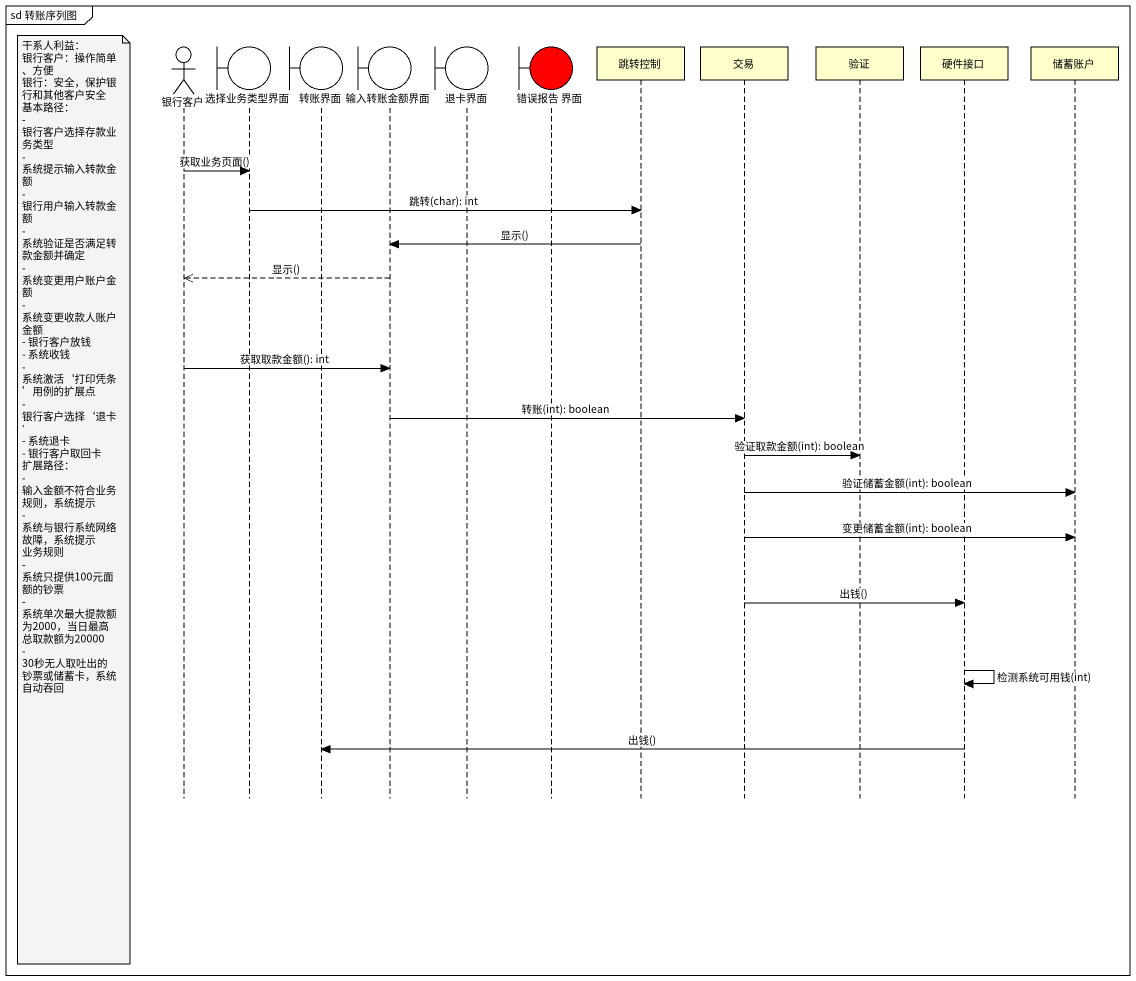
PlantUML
@startuml
mainframe sd 转账序列图
hide footbox
actor 银行客户
boundary 选择业务类型界面
boundary 转账界面
boundary 输入转账金额界面
boundary 退卡界面
boundary "错误报告 界面" as 错误报告_界面 #FF0000
participant 跳转控制
participant 交易
participant 验证
participant 硬件接口
participant 储蓄账户

银行客户 -> 选择业务类型界面 : 获取业务页面()
选择业务类型界面 -> 跳转控制 : 跳转(char): int
跳转控制 -> 输入转账金额界面 : 显示()
输入转账金额界面 -->> 银行客户 : 显示()
银行客户 -> 输入转账金额界面 : 获取取款金额(): int
输入转账金额界面 -> 交易 : 转账(int): boolean
交易 -> 验证 : 验证取款金额(int): boolean
交易 -> 储蓄账户 : 验证储蓄金额(int): boolean
note left of 银行客户
  干系人利益：
  银行客户：操作简单、方便
  银行：安全，保护银行和其他客户安全
  基本路径：
  - 银行客户选择存款业务类型
  - 系统提示输入转款金额
  - 银行用户输入转款金额
  - 系统验证是否满足转款金额并确定
  - 系统变更用户账户金额
  - 系统变更收款人账户金额
  - 银行客户放钱
  - 系统收钱
  - 系统激活‘打印凭条’用例的扩展点
  - 银行客户选择‘退卡’
  - 系统退卡
  - 银行客户取回卡
  扩展路径：
  - 输入金额不符合业务规则，系统提示
  - 系统与银行系统网络故障，系统提示
  业务规则
  - 系统只提供100元面额的钞票
  - 系统单次最大提款额为2000，当日最高总取款额为20000
  - 30秒无人取吐出的钞票或储蓄卡，系统自动吞回
end note
交易 -> 储蓄账户 : 变更储蓄金额(int): boolean
交易 -> 硬件接口 : 出钱()
硬件接口 -> 硬件接口 : 检测系统可用钱(int)
硬件接口 -> 转账界面 : 出钱()
@enduml
